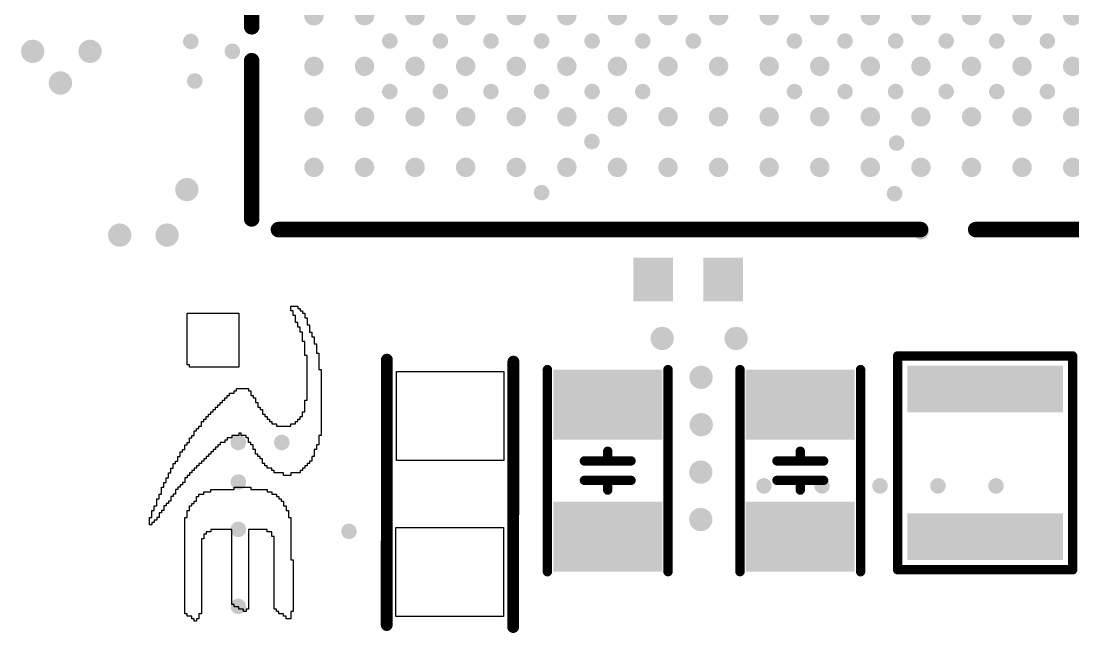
# Model space of a CAD drawing. Header units: inches. Extents: x -6.1 to 65.1, y -0.8 to 59.2.
# Drawn here: x 22.04 to 35.55, y 16.31 to 24.18 of the extents above; entities that cross this region are included whole.
import ezdxf

# ---------------------------------------------------------------- set-up
doc = ezdxf.new("R2010")
doc.units = ezdxf.units.IN
for name, color, linetype in [('Top Overlay', 2, 'Continuous'), ('Top Paste', 8, 'Continuous'), ('Via Holes', 16, 'Continuous')]:
    doc.layers.add(name, color=color, linetype=linetype)

# ---------------------------------------------------------------- blocks, each defined once
blk = doc.blocks.new('RENESAS_P289F1_65_EAT_BGA_289_86')
at = {"layer": 'Top Paste'}
h = blk.add_hatch(color=8, dxfattribs=at)
edge = h.paths.add_edge_path()
edge.add_arc((-4.55, 5.2), 0.125, 0, 360)
h = blk.add_hatch(color=8, dxfattribs=at)
edge = h.paths.add_edge_path()
edge.add_arc((-3.9, 5.2), 0.125, 0, 360)
h = blk.add_hatch(color=8, dxfattribs=at)
edge = h.paths.add_edge_path()
edge.add_arc((-3.25, 5.2), 0.125, 0, 360)
h = blk.add_hatch(color=8, dxfattribs=at)
edge = h.paths.add_edge_path()
edge.add_arc((-2.6, 5.2), 0.125, 0, 360)
h = blk.add_hatch(color=8, dxfattribs=at)
edge = h.paths.add_edge_path()
edge.add_arc((-1.95, 5.2), 0.125, 0, 360)
h = blk.add_hatch(color=8, dxfattribs=at)
edge = h.paths.add_edge_path()
edge.add_arc((-1.3, 5.2), 0.125, 0, 360)
h = blk.add_hatch(color=8, dxfattribs=at)
edge = h.paths.add_edge_path()
edge.add_arc((-0.65, 5.2), 0.125, 0, 360)
h = blk.add_hatch(color=8, dxfattribs=at)
edge = h.paths.add_edge_path()
edge.add_arc((0, 5.2), 0.125, 0, 360)
h = blk.add_hatch(color=8, dxfattribs=at)
edge = h.paths.add_edge_path()
edge.add_arc((0.65, 5.2), 0.125, 0, 360)
h = blk.add_hatch(color=8, dxfattribs=at)
edge = h.paths.add_edge_path()
edge.add_arc((1.3, 5.2), 0.125, 0, 360)
h = blk.add_hatch(color=8, dxfattribs=at)
edge = h.paths.add_edge_path()
edge.add_arc((1.95, 5.2), 0.125, 0, 360)
h = blk.add_hatch(color=8, dxfattribs=at)
edge = h.paths.add_edge_path()
edge.add_arc((2.6, 5.2), 0.125, 0, 360)
h = blk.add_hatch(color=8, dxfattribs=at)
edge = h.paths.add_edge_path()
edge.add_arc((3.25, 5.2), 0.125, 0, 360)
h = blk.add_hatch(color=8, dxfattribs=at)
edge = h.paths.add_edge_path()
edge.add_arc((3.9, 5.2), 0.125, 0, 360)
h = blk.add_hatch(color=8, dxfattribs=at)
edge = h.paths.add_edge_path()
edge.add_arc((4.55, 5.2), 0.125, 0, 360)
h = blk.add_hatch(color=8, dxfattribs=at)
edge = h.paths.add_edge_path()
edge.add_arc((5.2, 5.2), 0.125, 0, 360)
h = blk.add_hatch(color=8, dxfattribs=at)
edge = h.paths.add_edge_path()
edge.add_arc((-4.55, 4.55), 0.125, 0, 360)
h = blk.add_hatch(color=8, dxfattribs=at)
edge = h.paths.add_edge_path()
edge.add_arc((-3.9, 4.55), 0.125, 0, 360)
h = blk.add_hatch(color=8, dxfattribs=at)
edge = h.paths.add_edge_path()
edge.add_arc((-3.25, 4.55), 0.125, 0, 360)
h = blk.add_hatch(color=8, dxfattribs=at)
edge = h.paths.add_edge_path()
edge.add_arc((-2.6, 4.55), 0.125, 0, 360)
h = blk.add_hatch(color=8, dxfattribs=at)
edge = h.paths.add_edge_path()
edge.add_arc((-1.95, 4.55), 0.125, 0, 360)
h = blk.add_hatch(color=8, dxfattribs=at)
edge = h.paths.add_edge_path()
edge.add_arc((-1.3, 4.55), 0.125, 0, 360)
h = blk.add_hatch(color=8, dxfattribs=at)
edge = h.paths.add_edge_path()
edge.add_arc((-0.65, 4.55), 0.125, 0, 360)
h = blk.add_hatch(color=8, dxfattribs=at)
edge = h.paths.add_edge_path()
edge.add_arc((0, 4.55), 0.125, 0, 360)
h = blk.add_hatch(color=8, dxfattribs=at)
edge = h.paths.add_edge_path()
edge.add_arc((0.65, 4.55), 0.125, 0, 360)
h = blk.add_hatch(color=8, dxfattribs=at)
edge = h.paths.add_edge_path()
edge.add_arc((1.3, 4.55), 0.125, 0, 360)
h = blk.add_hatch(color=8, dxfattribs=at)
edge = h.paths.add_edge_path()
edge.add_arc((1.95, 4.55), 0.125, 0, 360)
h = blk.add_hatch(color=8, dxfattribs=at)
edge = h.paths.add_edge_path()
edge.add_arc((2.6, 4.55), 0.125, 0, 360)
h = blk.add_hatch(color=8, dxfattribs=at)
edge = h.paths.add_edge_path()
edge.add_arc((3.25, 4.55), 0.125, 0, 360)
h = blk.add_hatch(color=8, dxfattribs=at)
edge = h.paths.add_edge_path()
edge.add_arc((3.9, 4.55), 0.125, 0, 360)
h = blk.add_hatch(color=8, dxfattribs=at)
edge = h.paths.add_edge_path()
edge.add_arc((4.55, 4.55), 0.125, 0, 360)
h = blk.add_hatch(color=8, dxfattribs=at)
edge = h.paths.add_edge_path()
edge.add_arc((5.2, 4.55), 0.125, 0, 360)
h = blk.add_hatch(color=8, dxfattribs=at)
edge = h.paths.add_edge_path()
edge.add_arc((-4.55, 3.9), 0.125, 0, 360)
h = blk.add_hatch(color=8, dxfattribs=at)
edge = h.paths.add_edge_path()
edge.add_arc((-3.9, 3.9), 0.125, 0, 360)
h = blk.add_hatch(color=8, dxfattribs=at)
edge = h.paths.add_edge_path()
edge.add_arc((-3.25, 3.9), 0.125, 0, 360)
h = blk.add_hatch(color=8, dxfattribs=at)
edge = h.paths.add_edge_path()
edge.add_arc((-2.6, 3.9), 0.125, 0, 360)
h = blk.add_hatch(color=8, dxfattribs=at)
edge = h.paths.add_edge_path()
edge.add_arc((-1.95, 3.9), 0.125, 0, 360)
h = blk.add_hatch(color=8, dxfattribs=at)
edge = h.paths.add_edge_path()
edge.add_arc((-1.3, 3.9), 0.125, 0, 360)
h = blk.add_hatch(color=8, dxfattribs=at)
edge = h.paths.add_edge_path()
edge.add_arc((-0.65, 3.9), 0.125, 0, 360)
h = blk.add_hatch(color=8, dxfattribs=at)
edge = h.paths.add_edge_path()
edge.add_arc((0, 3.9), 0.125, 0, 360)
h = blk.add_hatch(color=8, dxfattribs=at)
edge = h.paths.add_edge_path()
edge.add_arc((0.65, 3.9), 0.125, 0, 360)
h = blk.add_hatch(color=8, dxfattribs=at)
edge = h.paths.add_edge_path()
edge.add_arc((1.3, 3.9), 0.125, 0, 360)
h = blk.add_hatch(color=8, dxfattribs=at)
edge = h.paths.add_edge_path()
edge.add_arc((1.95, 3.9), 0.125, 0, 360)
h = blk.add_hatch(color=8, dxfattribs=at)
edge = h.paths.add_edge_path()
edge.add_arc((2.6, 3.9), 0.125, 0, 360)
h = blk.add_hatch(color=8, dxfattribs=at)
edge = h.paths.add_edge_path()
edge.add_arc((3.25, 3.9), 0.125, 0, 360)
h = blk.add_hatch(color=8, dxfattribs=at)
edge = h.paths.add_edge_path()
edge.add_arc((3.9, 3.9), 0.125, 0, 360)
h = blk.add_hatch(color=8, dxfattribs=at)
edge = h.paths.add_edge_path()
edge.add_arc((4.55, 3.9), 0.125, 0, 360)
h = blk.add_hatch(color=8, dxfattribs=at)
edge = h.paths.add_edge_path()
edge.add_arc((5.2, 3.9), 0.125, 0, 360)
h = blk.add_hatch(color=8, dxfattribs=at)
edge = h.paths.add_edge_path()
edge.add_arc((-4.55, 3.25), 0.125, 0, 360)
h = blk.add_hatch(color=8, dxfattribs=at)
edge = h.paths.add_edge_path()
edge.add_arc((-3.9, 3.25), 0.125, 0, 360)
h = blk.add_hatch(color=8, dxfattribs=at)
edge = h.paths.add_edge_path()
edge.add_arc((-3.25, 3.25), 0.125, 0, 360)
h = blk.add_hatch(color=8, dxfattribs=at)
edge = h.paths.add_edge_path()
edge.add_arc((-2.6, 3.25), 0.125, 0, 360)
h = blk.add_hatch(color=8, dxfattribs=at)
edge = h.paths.add_edge_path()
edge.add_arc((-1.95, 3.25), 0.125, 0, 360)
h = blk.add_hatch(color=8, dxfattribs=at)
edge = h.paths.add_edge_path()
edge.add_arc((-1.3, 3.25), 0.125, 0, 360)
h = blk.add_hatch(color=8, dxfattribs=at)
edge = h.paths.add_edge_path()
edge.add_arc((-0.65, 3.25), 0.125, 0, 360)
h = blk.add_hatch(color=8, dxfattribs=at)
edge = h.paths.add_edge_path()
edge.add_arc((0, 3.25), 0.125, 0, 360)
h = blk.add_hatch(color=8, dxfattribs=at)
edge = h.paths.add_edge_path()
edge.add_arc((0.65, 3.25), 0.125, 0, 360)
h = blk.add_hatch(color=8, dxfattribs=at)
edge = h.paths.add_edge_path()
edge.add_arc((1.3, 3.25), 0.125, 0, 360)
h = blk.add_hatch(color=8, dxfattribs=at)
edge = h.paths.add_edge_path()
edge.add_arc((1.95, 3.25), 0.125, 0, 360)
h = blk.add_hatch(color=8, dxfattribs=at)
edge = h.paths.add_edge_path()
edge.add_arc((2.6, 3.25), 0.125, 0, 360)
h = blk.add_hatch(color=8, dxfattribs=at)
edge = h.paths.add_edge_path()
edge.add_arc((3.25, 3.25), 0.125, 0, 360)
h = blk.add_hatch(color=8, dxfattribs=at)
edge = h.paths.add_edge_path()
edge.add_arc((3.9, 3.25), 0.125, 0, 360)
h = blk.add_hatch(color=8, dxfattribs=at)
edge = h.paths.add_edge_path()
edge.add_arc((4.55, 3.25), 0.125, 0, 360)
h = blk.add_hatch(color=8, dxfattribs=at)
edge = h.paths.add_edge_path()
edge.add_arc((5.2, 3.25), 0.125, 0, 360)
at = {"layer": 'Top Overlay', "const_width": 0.2}
for points in [[(-3.304, 6), (-6, 6)], [(5.656, 6), (-2.596, 6)], [(6, 5.863), (6, 3.828)], [(6, 3.392), (6, 0.88)]]:
    blk.add_lwpolyline(points, dxfattribs=at)
at = {"layer": 'Top Overlay', "const_width": 0.1}
for points in [[(-3.354, 6, 1), (-3.254, 6, 1)], [(-2.646, 6, 1), (-2.546, 6, 1)], [(5.606, 6, 1), (5.706, 6, 1)], [(5.95, 5.863, 1), (6.05, 5.863, 1)], [(5.95, 3.828, 1), (6.05, 3.828, 1)], [(5.95, 3.392, 1), (6.05, 3.392, 1)]]:
    blk.add_lwpolyline(points, format="xyb", close=True, dxfattribs=at)
blk = doc.blocks.new('R0805_151')
at = {"layer": 'Top Overlay', "const_width": 0.152}
for points in [[(1.711, 0.81), (-1.702, 0.813)], [(1.685, -0.815), (-1.727, -0.813)]]:
    blk.add_lwpolyline(points, dxfattribs=at)
at = {"layer": 'Top Overlay', "const_width": 0.0762}
for points in [[(-1.74, 0.813, 1), (-1.664, 0.813, 1)], [(1.673, 0.81, 1), (1.749, 0.81, 1)], [(-1.765, -0.813, 1), (-1.689, -0.813, 1)], [(1.647, -0.815, 1), (1.723, -0.815, 1)]]:
    blk.add_lwpolyline(points, format="xyb", close=True, dxfattribs=at)
at = {"layer": 'Top Paste'}
for p, q in [((-1.575, -0.69), (-1.575, 0.69)), ((-1.575, 0.69), (-0.432, 0.69)), ((-0.432, 0.69), (-0.432, -0.69)), ((0.432, -0.696), (0.432, 0.686)), ((0.432, 0.686), (1.575, 0.686)), ((1.575, 0.686), (1.575, -0.696)), ((-0.432, -0.69), (-1.575, -0.69)), ((1.575, -0.696), (0.432, -0.696))]:
    blk.add_line(p, q, dxfattribs=at)
blk = doc.blocks.new('IND_TDK_VLS252010HBX_1_171')
at = {"layer": 'Top Paste'}
for points in [[(-1.25, 1), (-0.65, 1), (-0.65, -1), (-1.25, -1)], [(0.65, 1), (1.25, 1), (1.25, -1), (0.65, -1)]]:
    blk.add_hatch(color=8, dxfattribs=at).paths.add_polyline_path(points)
at = {"layer": 'Top Overlay', "const_width": 0.12}
for points in [[(-1.375, 1.125), (-1.375, -1.125)], [(-1.375, 1.125), (1.375, 1.125)], [(1.375, 1.125), (1.375, -1.125)], [(-1.375, -1.125), (1.375, -1.125)]]:
    blk.add_lwpolyline(points, dxfattribs=at)
at = {"layer": 'Top Overlay', "const_width": 0.06}
for points in [[(-1.405, 1.125, 1), (-1.345, 1.125, 1)], [(-1.405, 1.125, 1), (-1.345, 1.125, 1)], [(1.345, 1.125, 1), (1.405, 1.125, 1)], [(1.345, 1.125, 1), (1.405, 1.125, 1)], [(-1.405, -1.125, 1), (-1.345, -1.125, 1)], [(-1.405, -1.125, 1), (-1.345, -1.125, 1)], [(1.345, -1.125, 1), (1.405, -1.125, 1)], [(1.345, -1.125, 1), (1.405, -1.125, 1)]]:
    blk.add_lwpolyline(points, format="xyb", close=True, dxfattribs=at)
blk = doc.blocks.new('C0805_257')
at = {"layer": 'Top Paste'}
for points in [[(-1.3, -0.7), (-1.3, 0.7), (-0.4, 0.7), (-0.4, -0.7)], [(0.4, -0.7), (0.4, 0.7), (1.3, 0.7), (1.3, -0.7)]]:
    blk.add_hatch(color=8, dxfattribs=at).paths.add_polyline_path(points)
at = {"layer": 'Top Overlay', "const_width": 0.12}
for points in [[(1.3, 0.775), (-1.3, 0.775)], [(-0.125, -0.3), (-0.125, 0.3)], [(0.125, -0.3), (0.125, 0.3)], [(-0.15, 0), (-0.25, 0)], [(0.25, 0), (0.15, 0)], [(1.3, -0.775), (-1.3, -0.775)]]:
    blk.add_lwpolyline(points, dxfattribs=at)
at = {"layer": 'Top Overlay', "const_width": 0.06}
for points in [[(-1.33, 0.775, 1), (-1.27, 0.775, 1)], [(1.27, 0.775, 1), (1.33, 0.775, 1)], [(-0.155, 0.3, 1), (-0.095, 0.3, 1)], [(0.095, 0.3, 1), (0.155, 0.3, 1)], [(-0.28, 0, 1), (-0.22, 0, 1)], [(-0.18, 0, 1), (-0.12, 0, 1)], [(0.12, 0, 1), (0.18, 0, 1)], [(0.22, 0, 1), (0.28, 0, 1)], [(-0.155, -0.3, 1), (-0.095, -0.3, 1)], [(0.095, -0.3, 1), (0.155, -0.3, 1)], [(-1.33, -0.775, 1), (-1.27, -0.775, 1)], [(1.27, -0.775, 1), (1.33, -0.775, 1)]]:
    blk.add_lwpolyline(points, format="xyb", close=True, dxfattribs=at)
blk = doc.blocks.new('C0402_262')
at = {"layer": 'Top Paste'}
for points in [[(-0.705, -0.28), (-0.705, 0.28), (-0.195, 0.28), (-0.195, -0.28)], [(0.195, -0.28), (0.195, 0.28), (0.705, 0.28), (0.705, -0.28)]]:
    blk.add_hatch(color=8, dxfattribs=at).paths.add_polyline_path(points)
blk = doc.blocks.new('C0805_263')
at = {"layer": 'Top Paste'}
for points in [[(-1.3, -0.7), (-1.3, 0.7), (-0.4, 0.7), (-0.4, -0.7)], [(0.4, -0.7), (0.4, 0.7), (1.3, 0.7), (1.3, -0.7)]]:
    blk.add_hatch(color=8, dxfattribs=at).paths.add_polyline_path(points)
at = {"layer": 'Top Overlay', "const_width": 0.12}
for points in [[(1.3, 0.775), (-1.3, 0.775)], [(-0.125, -0.3), (-0.125, 0.3)], [(0.125, -0.3), (0.125, 0.3)], [(-0.15, 0), (-0.25, 0)], [(0.25, 0), (0.15, 0)], [(1.3, -0.775), (-1.3, -0.775)]]:
    blk.add_lwpolyline(points, dxfattribs=at)
at = {"layer": 'Top Overlay', "const_width": 0.06}
for points in [[(-1.33, 0.775, 1), (-1.27, 0.775, 1)], [(1.27, 0.775, 1), (1.33, 0.775, 1)], [(-0.155, 0.3, 1), (-0.095, 0.3, 1)], [(0.095, 0.3, 1), (0.155, 0.3, 1)], [(-0.28, 0, 1), (-0.22, 0, 1)], [(-0.18, 0, 1), (-0.12, 0, 1)], [(0.12, 0, 1), (0.18, 0, 1)], [(0.22, 0, 1), (0.28, 0, 1)], [(-0.155, -0.3, 1), (-0.095, -0.3, 1)], [(0.095, -0.3, 1), (0.155, -0.3, 1)], [(-1.33, -0.775, 1), (-1.27, -0.775, 1)], [(1.27, -0.775, 1), (1.33, -0.775, 1)]]:
    blk.add_lwpolyline(points, format="xyb", close=True, dxfattribs=at)

msp = doc.modelspace()

# ---------------------------------------------------------------- hatches: boundary and pattern name
at = {"layer": 'Via Holes'}
h = msp.add_hatch(color=7, dxfattribs=at)
edge = h.paths.add_edge_path()
edge.add_arc((22.186, 23.792), 0.15, 0, 360)
h = msp.add_hatch(color=7, dxfattribs=at)
edge = h.paths.add_edge_path()
edge.add_arc((22.923, 23.792), 0.15, 0, 360)
h = msp.add_hatch(color=7, dxfattribs=at)
edge = h.paths.add_edge_path()
edge.add_arc((24.218, 23.919), 0.1, 0, 360)
h = msp.add_hatch(color=7, dxfattribs=at)
edge = h.paths.add_edge_path()
edge.add_arc((26.775, 23.925), 0.1, 0, 360)
h = msp.add_hatch(color=7, dxfattribs=at)
edge = h.paths.add_edge_path()
edge.add_arc((27.425, 23.925), 0.1, 0, 360)
h = msp.add_hatch(color=7, dxfattribs=at)
edge = h.paths.add_edge_path()
edge.add_arc((28.075, 23.925), 0.1, 0, 360)
h = msp.add_hatch(color=7, dxfattribs=at)
edge = h.paths.add_edge_path()
edge.add_arc((28.725, 23.925), 0.1, 0, 360)
h = msp.add_hatch(color=7, dxfattribs=at)
edge = h.paths.add_edge_path()
edge.add_arc((29.375, 23.925), 0.1, 0, 360)
h = msp.add_hatch(color=7, dxfattribs=at)
edge = h.paths.add_edge_path()
edge.add_arc((30.025, 23.925), 0.1, 0, 360)
h = msp.add_hatch(color=7, dxfattribs=at)
edge = h.paths.add_edge_path()
edge.add_arc((30.675, 23.925), 0.1, 0, 360)
h = msp.add_hatch(color=7, dxfattribs=at)
edge = h.paths.add_edge_path()
edge.add_arc((31.975, 23.925), 0.1, 0, 360)
h = msp.add_hatch(color=7, dxfattribs=at)
edge = h.paths.add_edge_path()
edge.add_arc((32.625, 23.925), 0.1, 0, 360)
h = msp.add_hatch(color=7, dxfattribs=at)
edge = h.paths.add_edge_path()
edge.add_arc((33.275, 23.925), 0.1, 0, 360)
h = msp.add_hatch(color=7, dxfattribs=at)
edge = h.paths.add_edge_path()
edge.add_arc((33.925, 23.925), 0.1, 0, 360)
h = msp.add_hatch(color=7, dxfattribs=at)
edge = h.paths.add_edge_path()
edge.add_arc((34.575, 23.925), 0.1, 0, 360)
h = msp.add_hatch(color=7, dxfattribs=at)
edge = h.paths.add_edge_path()
edge.add_arc((35.225, 23.925), 0.1, 0, 360)
h = msp.add_hatch(color=7, dxfattribs=at)
edge = h.paths.add_edge_path()
edge.add_arc((24.752, 23.792), 0.1, 0, 360)
h = msp.add_hatch(color=7, dxfattribs=at)
edge = h.paths.add_edge_path()
edge.add_arc((22.542, 23.385), 0.15, 0, 360)
h = msp.add_hatch(color=7, dxfattribs=at)
edge = h.paths.add_edge_path()
edge.add_arc((24.269, 23.411), 0.1, 0, 360)
h = msp.add_hatch(color=7, dxfattribs=at)
edge = h.paths.add_edge_path()
edge.add_arc((26.775, 23.275), 0.1, 0, 360)
h = msp.add_hatch(color=7, dxfattribs=at)
edge = h.paths.add_edge_path()
edge.add_arc((27.425, 23.275), 0.1, 0, 360)
h = msp.add_hatch(color=7, dxfattribs=at)
edge = h.paths.add_edge_path()
edge.add_arc((28.075, 23.275), 0.1, 0, 360)
h = msp.add_hatch(color=7, dxfattribs=at)
edge = h.paths.add_edge_path()
edge.add_arc((28.725, 23.275), 0.1, 0, 360)
h = msp.add_hatch(color=7, dxfattribs=at)
edge = h.paths.add_edge_path()
edge.add_arc((29.375, 23.275), 0.1, 0, 360)
h = msp.add_hatch(color=7, dxfattribs=at)
edge = h.paths.add_edge_path()
edge.add_arc((30.025, 23.275), 0.1, 0, 360)
h = msp.add_hatch(color=7, dxfattribs=at)
edge = h.paths.add_edge_path()
edge.add_arc((31.975, 23.275), 0.1, 0, 360)
h = msp.add_hatch(color=7, dxfattribs=at)
edge = h.paths.add_edge_path()
edge.add_arc((32.625, 23.275), 0.1, 0, 360)
h = msp.add_hatch(color=7, dxfattribs=at)
edge = h.paths.add_edge_path()
edge.add_arc((33.275, 23.275), 0.1, 0, 360)
h = msp.add_hatch(color=7, dxfattribs=at)
edge = h.paths.add_edge_path()
edge.add_arc((33.925, 23.275), 0.1, 0, 360)
h = msp.add_hatch(color=7, dxfattribs=at)
edge = h.paths.add_edge_path()
edge.add_arc((34.575, 23.275), 0.1, 0, 360)
h = msp.add_hatch(color=7, dxfattribs=at)
edge = h.paths.add_edge_path()
edge.add_arc((35.225, 23.275), 0.1, 0, 360)
h = msp.add_hatch(color=7, dxfattribs=at)
edge = h.paths.add_edge_path()
edge.add_arc((29.372, 22.632), 0.1, 0, 360)
h = msp.add_hatch(color=7, dxfattribs=at)
edge = h.paths.add_edge_path()
edge.add_arc((33.288, 22.612), 0.1, 0, 360)
h = msp.add_hatch(color=7, dxfattribs=at)
edge = h.paths.add_edge_path()
edge.add_arc((24.167, 22.014), 0.15, 0, 360)
h = msp.add_hatch(color=7, dxfattribs=at)
edge = h.paths.add_edge_path()
edge.add_arc((28.725, 21.975), 0.1, 0, 360)
h = msp.add_hatch(color=7, dxfattribs=at)
edge = h.paths.add_edge_path()
edge.add_arc((33.261, 21.963), 0.1, 0, 360)
h = msp.add_hatch(color=7, dxfattribs=at)
edge = h.paths.add_edge_path()
edge.add_arc((23.304, 21.429), 0.15, 0, 360)
h = msp.add_hatch(color=7, dxfattribs=at)
edge = h.paths.add_edge_path()
edge.add_arc((23.913, 21.429), 0.15, 0, 360)
h = msp.add_hatch(color=7, dxfattribs=at)
edge = h.paths.add_edge_path()
edge.add_arc((33.6, 21.471), 0.1, 0, 360)
h = msp.add_hatch(color=7, dxfattribs=at)
edge = h.paths.add_edge_path()
edge.add_arc((30.275, 20.1), 0.15, 0, 360)
h = msp.add_hatch(color=7, dxfattribs=at)
edge = h.paths.add_edge_path()
edge.add_arc((31.225, 20.1), 0.15, 0, 360)
h = msp.add_hatch(color=7, dxfattribs=at)
edge = h.paths.add_edge_path()
edge.add_arc((30.775, 19.6), 0.15, 0, 360)
h = msp.add_hatch(color=7, dxfattribs=at)
edge = h.paths.add_edge_path()
edge.add_arc((30.777, 18.991), 0.15, 0, 360)
h = msp.add_hatch(color=7, dxfattribs=at)
edge = h.paths.add_edge_path()
edge.add_arc((24.828, 18.762), 0.1, 0, 360)
h = msp.add_hatch(color=7, dxfattribs=at)
edge = h.paths.add_edge_path()
edge.add_arc((25.387, 18.762), 0.1, 0, 360)
h = msp.add_hatch(color=7, dxfattribs=at)
edge = h.paths.add_edge_path()
edge.add_arc((30.771, 18.381), 0.15, 0, 360)
h = msp.add_hatch(color=7, dxfattribs=at)
edge = h.paths.add_edge_path()
edge.add_arc((24.828, 18.254), 0.1, 0, 360)
h = msp.add_hatch(color=7, dxfattribs=at)
edge = h.paths.add_edge_path()
edge.add_arc((31.583, 18.204), 0.1, 0, 360)
h = msp.add_hatch(color=7, dxfattribs=at)
edge = h.paths.add_edge_path()
edge.add_arc((32.329, 18.204), 0.1, 0, 360)
h = msp.add_hatch(color=7, dxfattribs=at)
edge = h.paths.add_edge_path()
edge.add_arc((33.074, 18.204), 0.1, 0, 360)
h = msp.add_hatch(color=7, dxfattribs=at)
edge = h.paths.add_edge_path()
edge.add_arc((33.819, 18.204), 0.1, 0, 360)
h = msp.add_hatch(color=7, dxfattribs=at)
edge = h.paths.add_edge_path()
edge.add_arc((34.565, 18.204), 0.1, 0, 360)
h = msp.add_hatch(color=7, dxfattribs=at)
edge = h.paths.add_edge_path()
edge.add_arc((30.771, 17.772), 0.15, 0, 360)
h = msp.add_hatch(color=7, dxfattribs=at)
edge = h.paths.add_edge_path()
edge.add_arc((24.828, 17.645), 0.1, 0, 360)
h = msp.add_hatch(color=7, dxfattribs=at)
edge = h.paths.add_edge_path()
edge.add_arc((26.25, 17.619), 0.1, 0, 360)
h = msp.add_hatch(color=7, dxfattribs=at)
edge = h.paths.add_edge_path()
edge.add_arc((24.828, 16.654), 0.1, 0, 360)

# ---------------------------------------------------------------- linework, layer by layer
at = {"layer": 'Top Overlay'}
for p, q in [((24.172, 19.759), (24.172, 20.424)), ((24.172, 20.424), (24.837, 20.424)), ((24.837, 20.424), (24.837, 19.85)), ((25.502, 20.454), (25.502, 20.515)), ((25.502, 20.515), (25.592, 20.515)), ((25.532, 20.454), (25.502, 20.454)), ((25.532, 20.394), (25.532, 20.454)), ((25.592, 20.515), (25.592, 20.484)), ((25.592, 20.484), (25.622, 20.484)), ((25.622, 20.484), (25.622, 20.454)), ((25.622, 20.454), (25.653, 20.454)), ((25.653, 20.454), (25.653, 20.424)), ((25.653, 20.424), (25.683, 20.424)), ((25.683, 20.424), (25.683, 20.364)), ((25.562, 20.394), (25.532, 20.394)), ((25.562, 20.303), (25.562, 20.394)), ((25.592, 20.303), (25.562, 20.303)), ((25.592, 20.243), (25.592, 20.303)), ((25.683, 20.364), (25.713, 20.364)), ((25.713, 20.364), (25.713, 20.273)), ((25.622, 20.243), (25.592, 20.243)), ((25.622, 20.182), (25.622, 20.243)), ((25.653, 20.182), (25.622, 20.182)), ((25.653, 20.061), (25.653, 20.182)), ((25.713, 20.273), (25.743, 20.273)), ((25.743, 20.273), (25.743, 20.182)), ((25.743, 20.182), (25.774, 20.182)), ((25.774, 20.182), (25.774, 20.122)), ((25.683, 20.061), (25.653, 20.061)), ((25.683, 19.88), (25.683, 20.061)), ((25.774, 20.122), (25.804, 20.122)), ((25.804, 20.122), (25.804, 20.031)), ((25.804, 20.031), (25.834, 20.031)), ((25.834, 20.031), (25.834, 19.91)), ((25.713, 19.88), (25.683, 19.88)), ((25.713, 19.306), (25.713, 19.88)), ((25.834, 19.91), (25.864, 19.91)), ((25.864, 19.91), (25.864, 19.699)), ((24.203, 19.759), (24.172, 19.759)), ((24.203, 19.729), (24.203, 19.759)), ((24.837, 19.85), (24.837, 19.82)), ((24.837, 19.82), (24.837, 19.729)), ((24.837, 19.729), (24.203, 19.729)), ((25.864, 19.699), (25.894, 19.699)), ((25.894, 19.699), (25.894, 18.853)), ((24.656, 19.306), (24.656, 19.336)), ((24.656, 19.336), (24.686, 19.336)), ((24.686, 19.336), (24.686, 19.367)), ((24.686, 19.367), (24.716, 19.367)), ((24.716, 19.367), (24.716, 19.397)), ((24.716, 19.397), (24.777, 19.397)), ((24.777, 19.397), (24.777, 19.427)), ((24.777, 19.427), (24.807, 19.427)), ((24.807, 19.427), (24.807, 19.457)), ((24.807, 19.457), (24.958, 19.457)), ((24.958, 19.457), (24.958, 19.427)), ((24.958, 19.427), (24.988, 19.427)), ((24.988, 19.427), (24.988, 19.367)), ((24.988, 19.367), (25.018, 19.367)), ((25.018, 19.367), (25.018, 19.336)), ((25.018, 19.336), (25.048, 19.336)), ((25.048, 19.336), (25.048, 19.276)), ((24.535, 19.185), (24.535, 19.215)), ((24.535, 19.215), (24.565, 19.215)), ((24.565, 19.215), (24.565, 19.246)), ((24.565, 19.246), (24.595, 19.246)), ((24.595, 19.246), (24.595, 19.276)), ((24.595, 19.276), (24.626, 19.276)), ((24.626, 19.276), (24.626, 19.306)), ((24.626, 19.306), (24.656, 19.306)), ((25.048, 19.276), (25.079, 19.276)), ((25.079, 19.276), (25.079, 19.215)), ((25.079, 19.215), (25.109, 19.215)), ((25.109, 19.215), (25.109, 19.185)), ((25.683, 19.155), (25.683, 19.306)), ((25.683, 19.306), (25.713, 19.306)), ((24.384, 19.034), (24.384, 19.064)), ((24.384, 19.064), (24.414, 19.064)), ((24.414, 19.064), (24.414, 19.095)), ((24.414, 19.095), (24.444, 19.095)), ((24.444, 19.095), (24.444, 19.125)), ((24.444, 19.125), (24.474, 19.125)), ((24.474, 19.125), (24.474, 19.155)), ((24.474, 19.155), (24.505, 19.155)), ((24.505, 19.155), (24.505, 19.185)), ((24.505, 19.185), (24.535, 19.185)), ((25.109, 19.185), (25.139, 19.185)), ((25.139, 19.185), (25.139, 19.125)), ((25.139, 19.125), (25.169, 19.125)), ((25.169, 19.125), (25.169, 19.095)), ((25.169, 19.095), (25.2, 19.095)), ((25.2, 19.095), (25.2, 19.064)), ((25.2, 19.064), (25.23, 19.064)), ((25.23, 19.064), (25.23, 19.034)), ((25.592, 19.034), (25.592, 19.064)), ((25.592, 19.064), (25.622, 19.064)), ((25.622, 19.064), (25.622, 19.095)), ((25.622, 19.095), (25.653, 19.095)), ((25.653, 19.095), (25.653, 19.155)), ((25.653, 19.155), (25.683, 19.155)), ((24.293, 18.913), (24.293, 18.944)), ((24.293, 18.944), (24.323, 18.944)), ((24.323, 18.944), (24.323, 18.974)), ((24.323, 18.974), (24.354, 18.974)), ((24.354, 18.974), (24.354, 19.034)), ((24.354, 19.034), (24.384, 19.034)), ((25.23, 19.034), (25.26, 19.034)), ((25.26, 19.034), (25.26, 19.004)), ((25.26, 19.004), (25.32, 19.004)), ((25.32, 19.004), (25.32, 18.974)), ((25.32, 18.974), (25.502, 18.974)), ((25.502, 18.974), (25.502, 19.004)), ((25.502, 19.004), (25.562, 19.004)), ((25.562, 19.004), (25.562, 19.034)), ((25.562, 19.034), (25.592, 19.034)), ((24.203, 18.762), (24.203, 18.823)), ((24.203, 18.823), (24.233, 18.823)), ((24.233, 18.823), (24.233, 18.853)), ((24.233, 18.853), (24.263, 18.853)), ((24.263, 18.853), (24.263, 18.913)), ((24.263, 18.913), (24.293, 18.913)), ((24.686, 18.793), (24.656, 18.793)), ((24.656, 18.793), (24.656, 18.762)), ((24.746, 18.823), (24.686, 18.823)), ((24.686, 18.823), (24.686, 18.793)), ((24.837, 18.853), (24.746, 18.853)), ((24.746, 18.853), (24.746, 18.823)), ((24.867, 18.883), (24.837, 18.883)), ((24.837, 18.883), (24.837, 18.853)), ((24.867, 18.853), (24.867, 18.883)), ((24.928, 18.853), (24.867, 18.853)), ((24.928, 18.823), (24.928, 18.853)), ((24.958, 18.823), (24.928, 18.823)), ((24.958, 18.762), (24.958, 18.823)), ((25.894, 18.853), (25.864, 18.853)), ((25.864, 18.853), (25.864, 18.732)), ((24.112, 18.641), (24.112, 18.672)), ((24.112, 18.672), (24.142, 18.672)), ((24.142, 18.672), (24.142, 18.732)), ((24.142, 18.732), (24.172, 18.732)), ((24.172, 18.732), (24.172, 18.762)), ((24.172, 18.762), (24.203, 18.762)), ((24.535, 18.672), (24.505, 18.672)), ((24.505, 18.672), (24.505, 18.641)), ((24.565, 18.702), (24.535, 18.702)), ((24.535, 18.702), (24.535, 18.672)), ((24.595, 18.732), (24.565, 18.732)), ((24.565, 18.732), (24.565, 18.702)), ((24.656, 18.762), (24.595, 18.762)), ((24.595, 18.762), (24.595, 18.732)), ((24.988, 18.762), (24.958, 18.762)), ((24.988, 18.732), (24.988, 18.762)), ((25.018, 18.732), (24.988, 18.732)), ((25.018, 18.672), (25.018, 18.732)), ((25.048, 18.672), (25.018, 18.672)), ((25.048, 18.611), (25.048, 18.672)), ((25.834, 18.672), (25.804, 18.672)), ((25.804, 18.672), (25.804, 18.581)), ((25.864, 18.732), (25.834, 18.732)), ((25.834, 18.732), (25.834, 18.672)), ((24.021, 18.49), (24.021, 18.521)), ((24.021, 18.521), (24.051, 18.521)), ((24.051, 18.551), (24.051, 18.581)), ((24.051, 18.581), (24.082, 18.581)), ((24.051, 18.521), (24.051, 18.551)), ((24.082, 18.581), (24.082, 18.641)), ((24.082, 18.641), (24.112, 18.641)), ((24.384, 18.521), (24.354, 18.521)), ((24.354, 18.521), (24.354, 18.49)), ((24.414, 18.551), (24.384, 18.551)), ((24.384, 18.551), (24.384, 18.521)), ((24.444, 18.581), (24.414, 18.581)), ((24.414, 18.581), (24.414, 18.551)), ((24.474, 18.611), (24.444, 18.611)), ((24.444, 18.611), (24.444, 18.581)), ((24.505, 18.641), (24.474, 18.641)), ((24.474, 18.641), (24.474, 18.611)), ((25.079, 18.611), (25.048, 18.611)), ((25.079, 18.581), (25.079, 18.611)), ((25.109, 18.581), (25.079, 18.581)), ((25.109, 18.551), (25.109, 18.581)), ((25.139, 18.551), (25.109, 18.551)), ((25.139, 18.49), (25.139, 18.551)), ((25.774, 18.521), (25.743, 18.521)), ((25.743, 18.521), (25.743, 18.49)), ((25.804, 18.581), (25.774, 18.581)), ((25.774, 18.581), (25.774, 18.521)), ((23.961, 18.37), (23.961, 18.43)), ((23.961, 18.43), (23.991, 18.43)), ((23.991, 18.43), (23.991, 18.49)), ((23.991, 18.49), (24.021, 18.49)), ((24.263, 18.4), (24.233, 18.4)), ((24.233, 18.4), (24.233, 18.37)), ((24.293, 18.43), (24.263, 18.43)), ((24.263, 18.43), (24.263, 18.4)), ((24.323, 18.46), (24.293, 18.46)), ((24.293, 18.46), (24.293, 18.43)), ((24.354, 18.49), (24.323, 18.49)), ((24.323, 18.49), (24.323, 18.46)), ((25.169, 18.49), (25.139, 18.49)), ((25.169, 18.46), (25.169, 18.49)), ((25.2, 18.46), (25.169, 18.46)), ((25.2, 18.43), (25.2, 18.46)), ((25.26, 18.43), (25.2, 18.43)), ((25.26, 18.4), (25.26, 18.43)), ((25.29, 18.4), (25.26, 18.4)), ((25.29, 18.37), (25.29, 18.4)), ((25.653, 18.4), (25.622, 18.4)), ((25.622, 18.4), (25.622, 18.37)), ((25.683, 18.43), (25.653, 18.43)), ((25.653, 18.43), (25.653, 18.4)), ((25.713, 18.46), (25.683, 18.46)), ((25.683, 18.46), (25.683, 18.43)), ((25.743, 18.49), (25.713, 18.49)), ((25.713, 18.49), (25.713, 18.46)), ((23.87, 18.188), (23.87, 18.249)), ((23.87, 18.249), (23.9, 18.249)), ((23.9, 18.249), (23.9, 18.309)), ((23.9, 18.309), (23.931, 18.309)), ((23.931, 18.309), (23.931, 18.37)), ((23.931, 18.37), (23.961, 18.37)), ((24.142, 18.249), (24.112, 18.249)), ((24.112, 18.249), (24.112, 18.219)), ((24.172, 18.309), (24.142, 18.309)), ((24.142, 18.309), (24.142, 18.249)), ((24.203, 18.339), (24.172, 18.339)), ((24.172, 18.339), (24.172, 18.309)), ((24.233, 18.37), (24.203, 18.37)), ((24.203, 18.37), (24.203, 18.339)), ((25.411, 18.37), (25.29, 18.37)), ((25.411, 18.339), (25.411, 18.37)), ((25.502, 18.339), (25.411, 18.339)), ((25.622, 18.37), (25.502, 18.37)), ((25.502, 18.37), (25.502, 18.339)), ((23.84, 18.098), (23.84, 18.188)), ((23.84, 18.188), (23.87, 18.188)), ((24.051, 18.158), (24.021, 18.158)), ((24.021, 18.158), (24.021, 18.098)), ((24.082, 18.188), (24.051, 18.188)), ((24.051, 18.188), (24.051, 18.158)), ((24.112, 18.219), (24.082, 18.219)), ((24.082, 18.219), (24.082, 18.188)), ((24.384, 18.098), (24.384, 18.128)), ((24.384, 18.128), (24.474, 18.128)), ((24.474, 18.128), (24.474, 18.158)), ((24.474, 18.158), (24.777, 18.158)), ((24.777, 18.158), (24.777, 18.188)), ((24.777, 18.188), (24.988, 18.188)), ((24.988, 18.188), (24.988, 18.158)), ((24.988, 18.158), (25.2, 18.158)), ((25.2, 18.158), (25.2, 18.128)), ((25.2, 18.128), (25.26, 18.128)), ((25.26, 18.128), (25.26, 18.098)), ((23.78, 17.947), (23.78, 18.037)), ((23.78, 18.037), (23.81, 18.037)), ((23.81, 18.037), (23.81, 18.098)), ((23.81, 18.098), (23.84, 18.098)), ((23.961, 18.007), (23.931, 18.007)), ((23.931, 18.007), (23.931, 17.977)), ((23.991, 18.067), (23.961, 18.067)), ((23.961, 18.067), (23.961, 18.007)), ((24.021, 18.098), (23.991, 18.098)), ((23.991, 18.098), (23.991, 18.067)), ((24.263, 17.977), (24.263, 18.007)), ((24.263, 18.007), (24.293, 18.007)), ((24.293, 18.007), (24.293, 18.067)), ((24.293, 18.067), (24.323, 18.067)), ((24.323, 18.067), (24.323, 18.098)), ((24.323, 18.098), (24.384, 18.098)), ((25.26, 18.098), (25.32, 18.098)), ((25.32, 18.098), (25.32, 18.067)), ((25.32, 18.067), (25.351, 18.067)), ((25.351, 18.067), (25.351, 18.037)), ((25.351, 18.037), (25.381, 18.037)), ((25.381, 18.037), (25.381, 18.007)), ((25.381, 18.007), (25.411, 18.007)), ((25.411, 18.007), (25.411, 17.947)), ((23.719, 17.796), (23.719, 17.886)), ((23.719, 17.886), (23.749, 17.886)), ((23.749, 17.886), (23.749, 17.947)), ((23.749, 17.947), (23.78, 17.947)), ((23.84, 17.856), (23.81, 17.856)), ((23.81, 17.856), (23.81, 17.796)), ((23.87, 17.886), (23.84, 17.886)), ((23.84, 17.886), (23.84, 17.856)), ((23.9, 17.947), (23.87, 17.947)), ((23.87, 17.947), (23.87, 17.886)), ((23.931, 17.977), (23.9, 17.977)), ((23.9, 17.977), (23.9, 17.947)), ((24.172, 17.796), (24.172, 17.886)), ((24.172, 17.886), (24.203, 17.886)), ((24.203, 17.886), (24.203, 17.947)), ((24.203, 17.947), (24.233, 17.947)), ((24.233, 17.947), (24.233, 17.977)), ((24.233, 17.977), (24.263, 17.977)), ((25.411, 17.947), (25.441, 17.947)), ((25.441, 17.947), (25.441, 17.886)), ((25.441, 17.886), (25.471, 17.886)), ((25.471, 17.886), (25.471, 17.796)), ((23.689, 17.705), (23.689, 17.796)), ((23.689, 17.796), (23.719, 17.796)), ((23.749, 17.735), (23.719, 17.735)), ((23.719, 17.735), (23.719, 17.705)), ((23.78, 17.765), (23.749, 17.765)), ((23.749, 17.765), (23.749, 17.735)), ((23.81, 17.796), (23.78, 17.796)), ((23.78, 17.796), (23.78, 17.765)), ((24.142, 16.557), (24.142, 17.796)), ((24.142, 17.796), (24.172, 17.796)), ((25.471, 17.796), (25.502, 17.796)), ((25.502, 17.796), (25.502, 17.252)), ((23.719, 17.705), (23.689, 17.705)), ((24.414, 17.584), (24.384, 17.584)), ((24.384, 17.584), (24.384, 17.524)), ((24.474, 17.614), (24.414, 17.614)), ((24.414, 17.614), (24.414, 17.584)), ((24.746, 17.645), (24.474, 17.645)), ((24.474, 17.645), (24.474, 17.614)), ((24.746, 16.678), (24.746, 17.645)), ((25.2, 17.645), (24.958, 17.645)), ((24.958, 17.645), (24.958, 16.617)), ((25.2, 17.614), (25.2, 17.645)), ((25.26, 17.614), (25.2, 17.614)), ((25.26, 17.554), (25.26, 17.614)), ((24.384, 17.524), (24.354, 17.524)), ((24.354, 17.524), (24.354, 16.557)), ((25.29, 17.554), (25.26, 17.554)), ((25.29, 16.889), (25.29, 17.554)), ((25.502, 17.252), (25.532, 17.252)), ((25.532, 17.252), (25.532, 16.587)), ((25.29, 16.859), (25.29, 16.889)), ((25.29, 16.617), (25.29, 16.859)), ((24.777, 16.678), (24.746, 16.678)), ((24.777, 16.648), (24.777, 16.678)), ((24.837, 16.648), (24.777, 16.648)), ((24.837, 16.617), (24.837, 16.648)), ((24.172, 16.557), (24.142, 16.557)), ((24.172, 16.527), (24.172, 16.557)), ((24.233, 16.527), (24.172, 16.527)), ((24.233, 16.496), (24.233, 16.527)), ((24.263, 16.496), (24.233, 16.496)), ((24.263, 16.466), (24.263, 16.496)), ((24.323, 16.496), (24.293, 16.496)), ((24.293, 16.496), (24.293, 16.466)), ((24.354, 16.557), (24.323, 16.557)), ((24.323, 16.557), (24.323, 16.496)), ((24.897, 16.617), (24.837, 16.617)), ((24.897, 16.587), (24.897, 16.617)), ((24.928, 16.587), (24.897, 16.587)), ((24.958, 16.617), (24.928, 16.617)), ((24.928, 16.617), (24.928, 16.587)), ((25.32, 16.617), (25.29, 16.617)), ((25.32, 16.587), (25.32, 16.617)), ((25.351, 16.587), (25.32, 16.587)), ((25.351, 16.557), (25.351, 16.587)), ((25.411, 16.557), (25.351, 16.557)), ((25.411, 16.527), (25.411, 16.557)), ((25.441, 16.527), (25.411, 16.527)), ((25.441, 16.496), (25.441, 16.527)), ((25.502, 16.496), (25.441, 16.496)), ((25.532, 16.587), (25.502, 16.587)), ((25.502, 16.587), (25.502, 16.496)), ((24.293, 16.466), (24.263, 16.466))]:
    msp.add_line(p, q, dxfattribs=at)

# ---------------------------------------------------------------- block references
for name, p, rotation in [('RENESAS_P289F1_65_EAT_BGA_289_86', (31, 27.5), 180), ('C0402_262', (30.608, 20.858), 180), ('R0805_151', (27.55, 18.1), 270), ('IND_TDK_VLS252010HBX_1_171', (34.425, 18.5), 90), ('C0805_263', (29.575, 18.4), 270), ('C0805_257', (32.05, 18.4), 270)]:
    msp.add_blockref(name, p, dxfattribs=dict(rotation=rotation))

doc.saveas('drawing.dxf')
